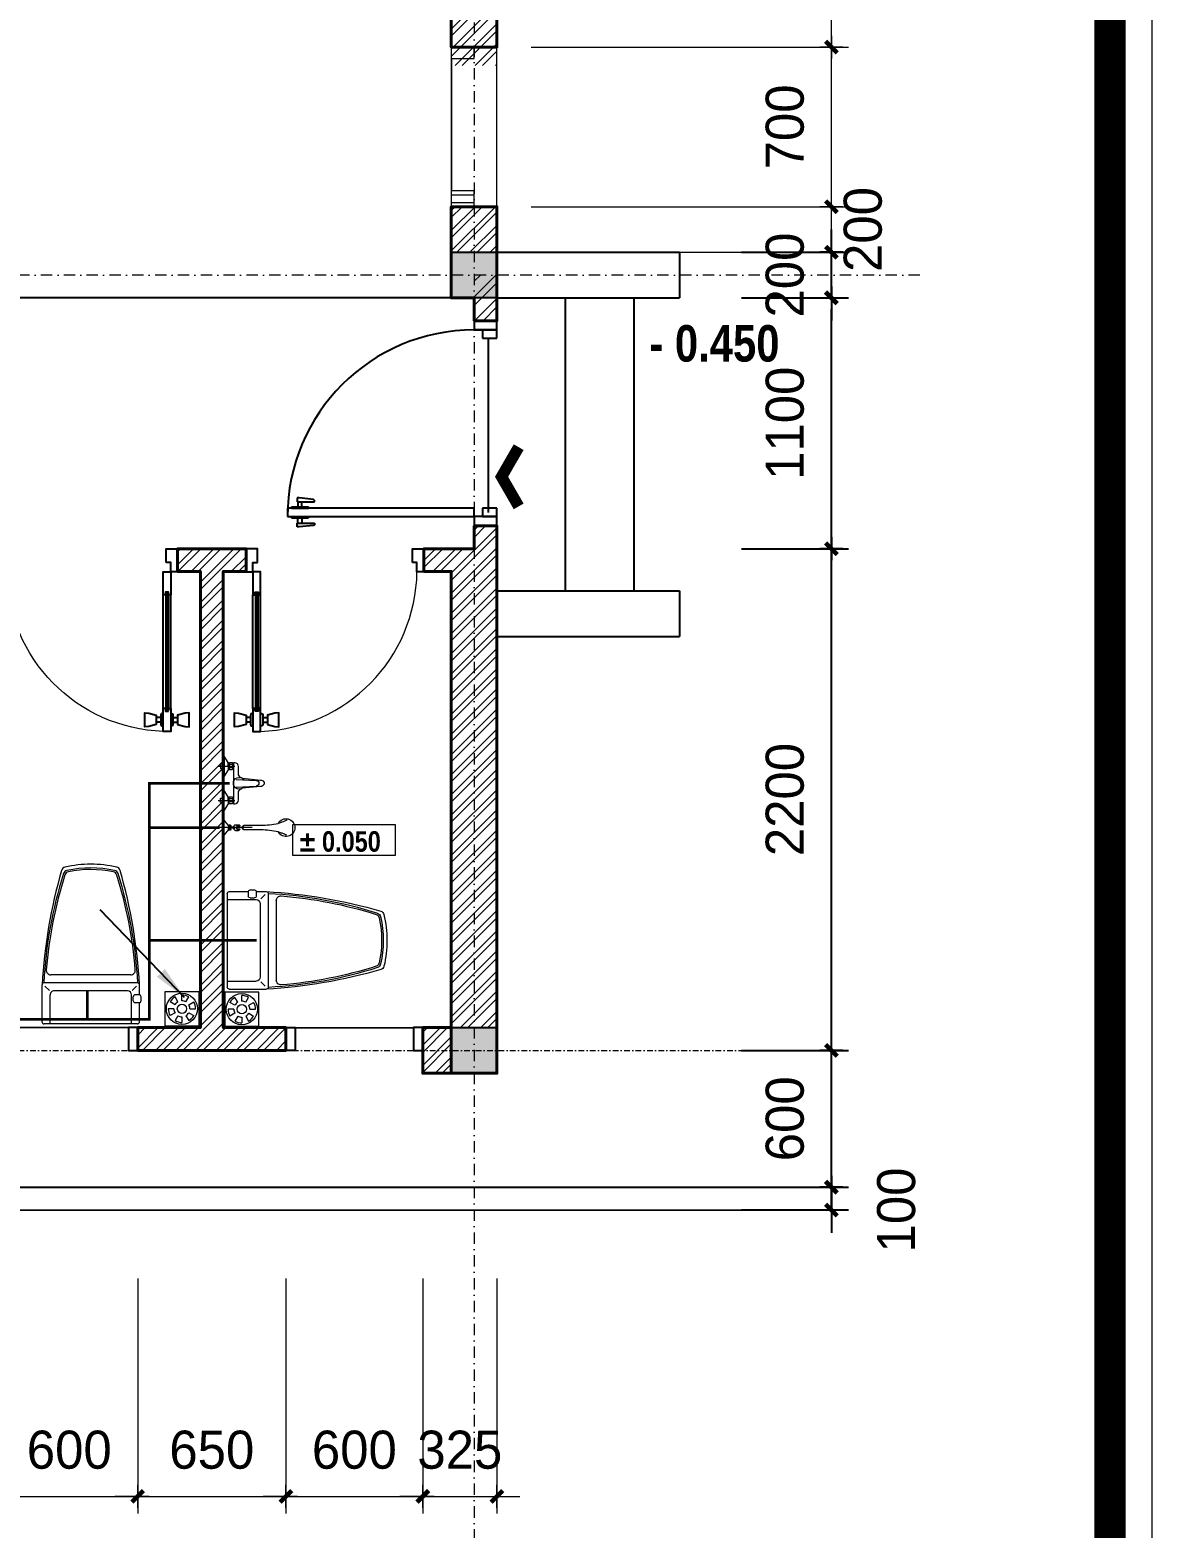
# Model space of a CAD drawing. Header units: millimetres. Extents: x 615730 to 2792744, y 139412 to 597571.
# Drawn here: x 1310766 to 1315686, y 259380 to 265949 of the extents above; entities that cross this region are included whole.
import ezdxf

# ---------------------------------------------------------------- set-up
doc = ezdxf.new("R2010")
doc.units = ezdxf.units.MM
doc.header["$MEASUREMENT"] = 0
doc.header["$PDMODE"] = 34
doc.linetypes.add('DASHDOT', pattern=[1, 0.5, -0.25, 0, -0.25])
doc.linetypes.add('HIDDEN2', pattern=[0.1875, 0.125, -0.0625])
doc.layers.get('0').update_dxf_attribs({"lineweight": 5})
for name, color, linetype, lineweight in [('1', 1, 'Continuous', 40), ('1L', 1, 'Continuous', 9), ('AN_0.20', 2, 'Continuous', 20), ('AN_CUA', 51, 'Continuous', 15), ('HATCH', 42, 'Continuous', 5), ('net dut', 6, 'DASHDOT', 40), ('NETNGOAITUONG', 1, 'Continuous', 40), ('NTHAY1', 61, 'Continuous', 25), ('thay', 7, 'Continuous', 15), ('TIM TRUC', 149, 'DASHDOT', 9), ('VATDUNG', 33, 'Continuous', 13), ('VLIEU', 250, 'Continuous', 9)]:
    doc.layers.add(name, color=color, linetype=linetype, lineweight=lineweight)
for name, color, linetype in [('AN_TEXT', 254, 'Continuous'), ('CUA', 132, 'Continuous'), ('DOORS', 1, 'Continuous'), ('H', 252, 'Continuous'), ('NET MANH', 252, 'Continuous'), ('NETCAT', 4, 'Continuous'), ('SWING', 7, 'Continuous'), ('THBI-VS', 1, 'Continuous'), ('VL', 155, 'Continuous')]:
    doc.layers.add(name, color=color, linetype=linetype)
doc.styles.add('H-B', font='')
doc.styles.get("Standard").update_dxf_attribs({"font": ''})
doc.styles.add('VN HELL-B', font='')
doc.styles.add('VNI-AVO', font='vni-roms.shx')
doc.styles.get('H-B').set_extended_font_data('VNI-Helve-Condense', bold=True)
doc.styles.get('Standard').set_extended_font_data('VNI-Avo')
doc.styles.get('VN HELL-B').set_extended_font_data('VNI-Helve-Condense', bold=True)
doc.dimstyles.new('1-50b', dxfattribs={"dimtxt": 167, "dimasz": 50, "dimexe": 75, "dimexo": 150, "dimgap": 120, "dimtad": 1, "dimdec": 0, "dimzin": 12, "dimtxsty": 'VNI-AVO', "dimblk": ']', "dimcen": 0, "dimdle": 50, "dimclrd": 252, "dimclre": 252, "dimclrt": 2, "dimadec": 0, "dimazin": 0, "dimtfac": 1, "dimtdec": 0, "dimtix": 1, "dimtmove": 2, "dimatfit": 0, "dimldrblk": 'OPEN90', "dimfxl": 1, "dimlwd": -1, "dimlwe": -1, "dimarcsym": 0})
doc.dimstyles.new('LU-LD50', dxfattribs={"dimscale": 50, "dimtxt": 2, "dimasz": 3, "dimexe": 1.5, "dimexo": 1.5, "dimgap": 1, "dimtad": 1, "dimdec": 0, "dimzin": 0, "dimdsep": 46, "dimtxsty": 'VN HELL-B', "dimcen": 1, "dimdle": 1, "dimclrd": 256, "dimclre": 256, "dimclrt": 40, "dimadec": 0, "dimazin": 0, "dimtfac": 1, "dimtdec": 0, "dimtix": 1, "dimtmove": 2, "dimatfit": 3, "dimfxl": 2, "dimtolj": 1, "dimtzin": 0, "dimarcsym": 0})
pattern_1 = [(45, (628138.94, -28937.12), (-44.194174, 44.194174), []), (45, (628138.94, -28905.87), (-44.194174, 44.194174), [])]

# ---------------------------------------------------------------- blocks, each defined once
blk = doc.blocks.new('08PDRR02')
at = {"color": 0, "linetype": 'ByBlock'}
for p, q in [((1, 0), (0, 0)), ((0, 0), (0, -1)), ((1, -1), (1, 0)), ((0, -1), (1, -1))]:
    blk.add_line(p, q, dxfattribs=at)
blk = doc.blocks.new('08PDNB02')
at = {"color": 0, "linetype": 'ByBlock'}
for p, q in [((0, -1.62), (0, 1.62)), ((0, 1.62), (0.25, 1.62)), ((0.25, -1.62), (0.25, 1.62)), ((0.25, 0.38), (1.25, 0.38)), ((1.25, -0.55), (1.25, 2.75)), ((1.25, 2.75), (1.54, 2.75)), ((1.54, 2.75), (1.69, 2.59)), ((1.69, 2.59), (1.95, -0.13)), ((0.25, -1.62), (0, -1.62)), ((1.25, -0.38), (0.25, -0.38)), ((1.95, -0.55), (1.25, -0.55)), ((1.95, -0.13), (1.95, -0.55))]:
    blk.add_line(p, q, dxfattribs=at)
blk = doc.blocks.new('*U45')
at = {"layer": 'DOORS', "color": 0, "linetype": 'Continuous', "ltscale": 200}
for p, q in [((0, 15), (0, 55)), ((900, 15), (900, 55)), ((0, -25), (0, -55)), ((900, -25), (900, -55))]:
    blk.add_line(p, q, dxfattribs=at)
at = {"layer": 'SWING', "color": 1, "linetype": 'Continuous', "ltscale": 200}
blk.add_arc((0, 55), 900, 0, 90, dxfattribs=at)
at = {"layer": 'DOORS', "color": 0, "linetype": 'Continuous', "ltscale": 200, "xscale": 900, "yscale": 39.99999999999999, "rotation": 90}
blk.add_blockref('08PDRR02', (0, 55), dxfattribs=at)
at = {"layer": 'DOORS', "color": 8, "linetype": 'Continuous', "ltscale": 200, "xscale": 25.4, "yscale": 25.4, "zscale": 25.4, "rotation": 180}
blk.add_blockref('08PDNB02', (0, 895), dxfattribs=at)
at = {"layer": 'DOORS', "color": 8, "linetype": 'Continuous', "ltscale": 200, "xscale": 25.4, "yscale": -25.4, "zscale": 25.4}
blk.add_blockref('08PDNB02', (40, 895), dxfattribs=at)
at = {"layer": 'DOORS', "color": 0, "linetype": 'Continuous', "ltscale": 200, "xscale": 45, "yscale": 110}
for p in [(-45, 55), (900, 55)]:
    blk.add_blockref('08PDRR02', p, dxfattribs=at)
at = {"layer": 'DOORS', "color": 1, "linetype": 'Continuous', "ltscale": 200, "xscale": 39.99999999999999, "yscale": 69.99999999999999}
for p in [(0, 15), (860, 15)]:
    blk.add_blockref('08PDRR02', p, dxfattribs=at)
blk = doc.blocks.new('A$C15981CF1')
at = {"color": 8, "linetype": 'Continuous'}
for p, q in [((81, 101.2), (81, 598.8)), ((97.5, 611.2), (97.5, 88.8)), ((114.1, 101.2), (114.1, 598.7)), ((70.9, 60.7), (50.6, 60.7)), ((70.9, 40.5), (50.6, 40.5)), ((124.2, 60.7), (144.5, 60.7)), ((124.2, 40.5), (144.5, 40.5))]:
    blk.add_line(p, q, dxfattribs=at)
for points in [[(101.2, 740.5), (101.2, 801.3), (50.6, 801.3), (50.6, 700), (81, 700), (81, 740.5)], [(780, 740.5), (780, 801.3), (830.6, 801.3), (830.6, 700), (800.3, 700), (800.3, 740.5)], [(81, 598.8), (90.9, 598.8), (90.9, 611.2), (104.2, 611.2), (104.2, 598.7), (114.1, 598.7), (114.1, 700), (81, 700)], [(50.6, 30.4), (17.6, 21.8), (0, 20.2), (0, 81), (17.6, 79.4), (50.6, 70.9)], [(90.9, 88.8), (90.9, 101.2), (81, 101.2), (81, 0), (114.1, 0), (114.1, 101.3), (104.2, 101.3), (104.2, 88.8)], [(144.5, 30.4), (177.5, 21.8), (195.1, 20.2), (195.1, 81), (177.5, 79.4), (144.5, 70.9)]]:
    blk.add_lwpolyline(points, close=True, dxfattribs=at)
for points in [[(81, 78), (75.9, 78, 0.414214), (70.9, 72.9), (70.9, 29.7, 0.414214), (75.9, 24.6), (81, 24.6)], [(114.1, 78), (119.2, 78, -0.414214), (124.2, 72.9), (124.2, 29.7, -0.414214), (119.2, 24.6), (114.1, 24.6)]]:
    blk.add_lwpolyline(points, format="xyb", dxfattribs=at)
at = {"layer": '1L', "color": 8, "linetype": 'Continuous'}
for p, q in [((90.9, 611.2), (90.9, 88.8)), ((104.2, 611.2), (104.2, 88.8))]:
    blk.add_line(p, q, dxfattribs=at)
at = {"layer": '1L', "color": 8}
blk.add_arc((89.9, 710.1), 710.4, 271.94858, 359.18936, dxfattribs=at)
blk = doc.blocks.new('A$C1697067F')
at = {"layer": 'NETCAT', "color": 8, "linetype": 'Continuous'}
blk.add_blockref('A$C15981CF1', (0, 0), dxfattribs=at)
blk = doc.blocks.new(']')
for p, q in [((1, 0), (-1, 0)), ((0, 1), (0, -1))]:
    blk.add_line(p, q)
at = {"color": 9, "const_width": 0.4}
blk.add_lwpolyline([(-0.51, -0.51), (0.51, 0.51)], dxfattribs=at)
blk = doc.blocks.new('*D2605')
at = {"layer": 'DEFPOINTS', "color": 0, "ltscale": 10, "transparency": 16777216}
for p in [(1313737.1, 260874.5), (1314280.5, 260874.5), (1313737.1, 260774.5)]:
    blk.add_point(p, dxfattribs=at)
at = {"layer": 'VL', "color": 252, "ltscale": 10, "transparency": 16777216}
for p, q in [((1314280.5, 260924.5), (1314280.5, 260974.5)), ((1313887.1, 260874.5), (1314355.5, 260874.5)), ((1314280.5, 260774.5), (1314280.5, 260874.5)), ((1313887.1, 260774.5), (1314355.5, 260774.5)), ((1314280.5, 260724.5), (1314280.5, 260674.5))]:
    blk.add_line(p, q, dxfattribs=at)
at = {"layer": 'VL', "color": 252, "ltscale": 10, "transparency": 16777216, "xscale": 50, "yscale": 50, "zscale": 50}
for p, rotation in [((1314280.5, 260874.5), 270), ((1314280.5, 260774.5), 90)]:
    blk.add_blockref(']', p, dxfattribs=dict(at, rotation=rotation))
at = {"layer": 'VL', "color": 2, "ltscale": 10, "transparency": 16777216, "insert": (1314565.5, 260774.5), "char_height": 167, "attachment_point": 5, "rotation": 90, "style": 'VNI-AVO'}
blk.add_mtext('100', dxfattribs=at)
blk = doc.blocks.new('_Open90')
at = {"color": 0, "linetype": 'ByBlock', "lineweight": -2}
for p, q in [((0, 0), (-1, 0)), ((-0.5, 0.5), (0, 0)), ((0, 0), (-0.5, -0.5))]:
    blk.add_line(p, q, dxfattribs=at)
blk = doc.blocks.new('*D2606')
at = {"layer": 'DEFPOINTS', "color": 0, "ltscale": 10, "transparency": 16777216}
for p in [(1313737.1, 261474.5), (1314280.5, 261474.5), (1313737.1, 260874.5)]:
    blk.add_point(p, dxfattribs=at)
at = {"layer": 'VL', "color": 252, "ltscale": 10, "transparency": 16777216}
for p, q in [((1314280.5, 261524.5), (1314280.5, 261574.5)), ((1313887.1, 261474.5), (1314355.5, 261474.5)), ((1314280.5, 260874.5), (1314280.5, 261474.5)), ((1313887.1, 260874.5), (1314355.5, 260874.5)), ((1314280.5, 260824.5), (1314280.5, 260774.5))]:
    blk.add_line(p, q, dxfattribs=at)
at = {"layer": 'VL', "color": 252, "ltscale": 10, "transparency": 16777216, "xscale": 50, "yscale": 50, "zscale": 50}
for p, rotation in [((1314280.5, 261474.5), 270), ((1314280.5, 260874.5), 90)]:
    blk.add_blockref(']', p, dxfattribs=dict(at, rotation=rotation))
at = {"layer": 'VL', "color": 2, "ltscale": 10, "transparency": 16777216, "insert": (1314077, 261174.5), "char_height": 167, "attachment_point": 5, "rotation": 90, "style": 'VNI-AVO'}
blk.add_mtext('600', dxfattribs=at)
blk = doc.blocks.new('*D2607')
at = {"layer": 'DEFPOINTS', "color": 0, "ltscale": 10, "transparency": 16777216}
for p in [(1313737.1, 263674.5), (1314280.5, 263674.5), (1313737.1, 261474.5)]:
    blk.add_point(p, dxfattribs=at)
at = {"layer": 'VL', "color": 252, "ltscale": 10, "transparency": 16777216}
for p, q in [((1313887.1, 263674.5), (1314355.5, 263674.5)), ((1314280.5, 261524.5), (1314280.5, 263624.5)), ((1313887.1, 261474.5), (1314355.5, 261474.5))]:
    blk.add_line(p, q, dxfattribs=at)
at = {"layer": 'VL', "color": 252, "ltscale": 10, "transparency": 16777216, "xscale": 50, "yscale": 50, "zscale": 50}
for p, rotation in [((1314280.5, 263674.5), 90), ((1314280.5, 261474.5), 270)]:
    blk.add_blockref(']', p, dxfattribs=dict(at, rotation=rotation))
at = {"layer": 'VL', "color": 2, "ltscale": 10, "transparency": 16777216, "insert": (1314077, 262574.5), "char_height": 167, "attachment_point": 5, "rotation": 90, "style": 'VNI-AVO'}
blk.add_mtext('2200', dxfattribs=at)
blk = doc.blocks.new('*D2608')
at = {"layer": 'DEFPOINTS', "color": 0, "ltscale": 10, "transparency": 16777216}
for p in [(1313737.1, 264774.5), (1314280.5, 264774.5), (1313737.1, 263674.5)]:
    blk.add_point(p, dxfattribs=at)
at = {"layer": 'VL', "color": 252, "ltscale": 10, "transparency": 16777216}
for p, q in [((1313887.1, 264774.5), (1314355.5, 264774.5)), ((1314280.5, 263724.5), (1314280.5, 264724.5)), ((1313887.1, 263674.5), (1314355.5, 263674.5))]:
    blk.add_line(p, q, dxfattribs=at)
at = {"layer": 'VL', "color": 252, "ltscale": 10, "transparency": 16777216, "xscale": 50, "yscale": 50, "zscale": 50}
for p, rotation in [((1314280.5, 264774.5), 90), ((1314280.5, 263674.5), 270)]:
    blk.add_blockref(']', p, dxfattribs=dict(at, rotation=rotation))
at = {"layer": 'VL', "color": 2, "ltscale": 10, "transparency": 16777216, "insert": (1314077, 264224.5), "char_height": 167, "attachment_point": 5, "rotation": 90, "style": 'VNI-AVO'}
blk.add_mtext('1100', dxfattribs=at)
blk = doc.blocks.new('*D2609')
at = {"layer": 'DEFPOINTS', "color": 0, "ltscale": 10, "transparency": 16777216}
for p in [(1313737.1, 264974.5), (1314280.5, 264974.5), (1313737.1, 264774.5)]:
    blk.add_point(p, dxfattribs=at)
at = {"layer": 'VL', "color": 252, "ltscale": 10, "transparency": 16777216}
for p, q in [((1314280.5, 265024.5), (1314280.5, 265074.5)), ((1313887.1, 264974.5), (1314355.5, 264974.5)), ((1314280.5, 264774.5), (1314280.5, 264974.5)), ((1313887.1, 264774.5), (1314355.5, 264774.5)), ((1314280.5, 264724.5), (1314280.5, 264674.5))]:
    blk.add_line(p, q, dxfattribs=at)
at = {"layer": 'VL', "color": 252, "ltscale": 10, "transparency": 16777216, "xscale": 50, "yscale": 50, "zscale": 50}
for p, rotation in [((1314280.5, 264974.5), 270), ((1314280.5, 264774.5), 90)]:
    blk.add_blockref(']', p, dxfattribs=dict(at, rotation=rotation))
at = {"layer": 'VL', "color": 2, "ltscale": 10, "transparency": 16777216, "insert": (1314077, 264874.5), "char_height": 167, "attachment_point": 5, "rotation": 90, "style": 'VNI-AVO'}
blk.add_mtext('200', dxfattribs=at)
blk = doc.blocks.new('GA')
at = {"layer": 'VATDUNG', "ltscale": 3}
for p, q in [((-35.1, 0), (-60, 0)), ((-30.4, 17.5), (-52, 30)), ((-17.5, 30.4), (-30, 52)), ((0, 35.1), (0, 60)), ((17.5, 30.4), (30, 52)), ((30.4, 17.5), (52, 30)), ((-30.4, -17.5), (-52, -30)), ((-17.5, -30.4), (-30, -52)), ((0, -35.1), (0, -60)), ((17.5, -30.4), (30, -52)), ((30.4, -17.5), (52, -30)), ((35.1, 0), (60, 0))]:
    blk.add_line(p, q, dxfattribs=at)
blk.add_lwpolyline([(-75, -75), (75, -75), (75, 75), (-75, 75)], close=True, dxfattribs=at)
for radius in [68.4, 20.2]:
    blk.add_circle((0, 0), radius, dxfattribs=at)
for radius, start, end in [(60, 180, 210), (60, 120, 150), (35.1, 180, 210), (35.1, 120, 150), (60, 60, 90), (35.1, 60, 90), (35.1, 0, 30), (60, 0, 30), (60, 240, 270), (35.1, 240, 270), (35.1, 300, 330), (60, 300, 330)]:
    blk.add_arc((0, 0), radius, start, end, dxfattribs=at)
blk = doc.blocks.new('WC-P05')
at = {"layer": 'VATDUNG'}
for p, q in [((-202.4, 531.6), (-202.4, 439.1)), ((-192.4, 541.6), (262.6, 541.6)), ((-163.4, 541.6), (-163.4, 400.6)), ((233.6, 541.6), (233.6, 400.6)), ((272.6, 531.6), (272.6, 351.6)), ((-201.4, 439.1), (-180.4, 439.1)), ((-210.4, 430.1), (-210.4, 409.1)), ((-202.4, 400.1), (-202.4, 351.6)), ((-201.4, 400.1), (-180.4, 400.1)), ((-166.9, 378.6), (-188.2, 357.3)), ((-171.4, 430.1), (-171.4, 409.1)), ((-143.4, 380.6), (213.6, 380.6)), ((237.1, 378.6), (258.4, 357.3)), ((-192.4, 341.6), (262.6, 341.6)), ((-159.3, 302.6), (229.5, 302.6))]:
    blk.add_line(p, q, dxfattribs=at)
blk.add_lwpolyline([(-90.9, -221.9, 0.114547), (161, -222, 0.114547)], format="xyb", dxfattribs=at)
for centre, radius, start, end in [((-192.4, 531.6), 10, 90, 180), ((262.6, 531.6), 10, 0, 90), ((-201.4, 430.1), 9, 90, 180), ((-180.4, 430.1), 9, 0, 90), ((-201.4, 409.1), 9, 180, 270), ((-180.4, 409.1), 9, 270, 0), ((-143.4, 400.6), 20, 180, 270), ((213.6, 400.6), 20, 270, 0), ((2308.9, 492.3), 2515.2, 183.20675, 196.12415), ((-192.4, 351.6), 10, 180, 270), ((1906, 447.2), 2102.6, 182.87428, 197.65536), ((-159.3, 280.1), 22.5, 90, 184.62462), ((-1835.8, 447.2), 2102.6, 342.34464, 357.12572), ((-2238.7, 492.3), 2515.2, 343.87268, 356.79325), ((229.5, 280.1), 22.5, 355.37538, 90), ((262.6, 351.6), 10, 270, 0), ((1905.9, 447.2), 2094.5, 184.62454, 197.52765), ((-1835.8, 447.2), 2094.6, 342.46396, 355.37538), ((-85.8, -199.9), 22.5, 196.12415, 256.89941), ((-76.1, -183.7), 22.5, 197.65536, 257.50587), ((-69.9, -176.8), 22.5, 197.52765, 258.10049), ((35.1, 318), 536.4, 257.50587, 282.49413), ((35.7, 324.3), 534.7, 258.10049, 281.73735), ((139.9, -177.1), 22.5, 281.73735, 342.46396), ((146.2, -183.7), 22.5, 282.49413, 342.34464), ((155.9, -200.1), 22.5, 283.03778, 343.87268)]:
    blk.add_arc(centre, radius, start, end, dxfattribs=at)
blk = doc.blocks.new('vtt2')
at = {"layer": 'VATDUNG'}
for p, q in [((-10.1, 0), (10.1, 0)), ((10.1, 0), (10.1, -10.1)), ((139.9, 0), (139.9, -10.1)), ((160.1, 0), (139.9, 0)), ((-43.6, -15.6), (-43.6, -11)), ((-43.6, -11), (43.6, -11)), ((-15.7, -33.5), (-43.6, -15.6)), ((-43.6, -15.6), (43.6, -15.6)), ((0, -33.5), (-15.7, -33.5)), ((-14.8, -50.8), (-14.8, -38.7)), ((-13, -36.7), (-13.6, -33.5)), ((-12.8, -36.7), (-9.6, -36.7)), ((10.1, -10.1), (-10.1, -10.1)), ((-9.1, -55.9), (-9.1, -52.7)), ((-6.9, -52.1), (-6.9, -37.3)), ((-4.3, -36.7), (4.3, -36.7)), ((4.3, -52.8), (-4.3, -52.8)), ((0, -33.5), (15.7, -33.5)), ((6.9, -52.1), (6.9, -37.3)), ((9.1, -55.9), (9.1, -52.7)), ((9.6, -36.7), (12.8, -36.7)), ((12.8, -52.8), (9.6, -52.8)), ((13, -36.7), (13.6, -33.5)), ((14.8, -38.7), (14.8, -50.8)), ((15.7, -33.5), (43.6, -15.6)), ((43.6, -15.6), (43.6, -11)), ((106.4, -15.6), (106.4, -11)), ((193.6, -11), (106.4, -11)), ((134.3, -33.5), (106.4, -15.6)), ((193.6, -15.6), (106.4, -15.6)), ((150, -33.5), (134.3, -33.5)), ((135.2, -38.7), (135.2, -50.8)), ((137, -36.7), (136.4, -33.5)), ((140.4, -36.7), (137.2, -36.7)), ((137.2, -52.8), (140.4, -52.8)), ((139.9, -10.1), (160.1, -10.1)), ((140.9, -55.9), (140.9, -52.7)), ((143.1, -52.1), (143.1, -37.3)), ((154.3, -36.7), (145.7, -36.7)), ((145.7, -52.8), (154.3, -52.8)), ((150, -33.5), (165.7, -33.5)), ((156.9, -52.1), (156.9, -37.3)), ((159.1, -55.9), (159.1, -52.7)), ((162.8, -36.7), (159.6, -36.7)), ((163, -36.7), (163.6, -33.5)), ((164.8, -50.8), (164.8, -38.7)), ((165.7, -33.5), (193.6, -15.6)), ((193.6, -15.6), (193.6, -11)), ((237.1, -15.3), (237.1, -11)), ((301.9, -11), (237.1, -11)), ((260.9, -34.8), (237.1, -15.3)), ((301.9, -15.3), (237.1, -15.3)), ((257, -65), (257, -78.4)), ((280.5, -36.6), (258.5, -36.6)), ((258.5, -43.3), (258.5, -36.6)), ((258.5, -43.3), (280.5, -43.3)), ((260.9, -34.8), (269.5, -34.8)), ((260.9, -45.1), (269.5, -45.1)), ((265.7, -59.9), (267.2, -47.3)), ((278.1, -34.8), (269.5, -34.8)), ((278.1, -45.1), (269.5, -45.1)), ((273.3, -59.9), (271.8, -47.3)), ((278.1, -34.8), (301.9, -15.3)), ((280.5, -43.3), (280.5, -36.6)), ((282, -65), (282, -78.4)), ((301.9, -15.3), (301.9, -11)), ((57.9, -68.1), (62.6, -155.9)), ((92.1, -68.1), (87.4, -155.9))]:
    blk.add_line(p, q, dxfattribs=at)
at = {"layer": 'VATDUNG', "linetype": 'Continuous'}
for p, q in [((0, 10.9), (0, -62.4)), ((150, 10.9), (150, -62.4)), ((269.5, -138.3), (269.5, 24)), ((259.5, -43.3), (259.5, -36.6)), ((260.5, -43.3), (260.5, -36.6)), ((261.5, -43.3), (261.5, -36.6)), ((262.5, -43.3), (262.5, -36.6)), ((263.5, -43.3), (263.5, -36.6)), ((264.5, -43.3), (264.5, -36.6)), ((265.5, -43.3), (265.5, -36.6)), ((266.5, -43.3), (266.5, -36.6)), ((267.5, -43.3), (267.5, -36.6)), ((268.5, -43.3), (268.5, -36.6)), ((269.5, -43.3), (269.5, -36.6)), ((270.5, -43.3), (270.5, -36.6)), ((271.5, -43.3), (271.5, -36.6)), ((272.5, -43.3), (272.5, -36.6)), ((273.5, -43.3), (273.5, -36.6)), ((274.5, -43.3), (274.5, -36.6)), ((275.5, -43.3), (275.5, -36.6)), ((276.5, -43.3), (276.5, -36.6)), ((277.5, -43.3), (277.5, -36.6)), ((278.5, -43.3), (278.5, -36.6)), ((279.5, -43.3), (279.5, -36.6)), ((262.9, -85.1), (262.9, -73.3)), ((276.1, -85.1), (276.1, -73.3))]:
    blk.add_line(p, q, dxfattribs=at)
at = {"layer": 'VATDUNG'}
for points in [[(-10.1, -10.1), (-10.1, 0)], [(160.1, -10.1), (160.1, 0)]]:
    blk.add_lwpolyline(points, dxfattribs=at)
for points in [[(-9.6, -52.8), (-12.8, -52.8, -0.414214), (-14.8, -50.8)], [(52.9, -94.7, -0.076151), (50, -87.5, 0.253452), (33.2, -78.4), (1.3, -78.4, -0.414214), (-14.7, -62.4), (-14.7, -55.9), (164.7, -55.9), (164.7, -62.4, -0.414214), (148.7, -78.4), (116.8, -78.4, 0.253452), (100, -87.5, -0.076151), (97.1, -94.7)], [(159.6, -52.8), (162.8, -52.8, 0.414214), (164.8, -50.8)], [(266, -57.5, 0.018576), (264.5, -57.8, 0.076901), (260.7, -59.4, 0.107156), (257.9, -62.2, 0.146395), (257, -65, 0.146395)], [(282, -65, 0.146395), (281.1, -62.2, 0.107156), (278.3, -59.4, 0.076901), (274.5, -57.8, 0.018576), (273, -57.5, 0.063925)], [(53.1, -96.3), (61.4, -174.7, 1.184895), (88.6, -174.7), (97, -94.9)], [(261.6, -99.8, 0.24616), (259.5, -102.6), (259.5, -176.9, -0.04738), (251, -252.2, 3.957386), (288, -252.2, -0.04738), (279.5, -176.9), (279.5, -102.6, 0.182299), (278.2, -100.3, 0.036518), (277.4, -96.9, 0.144549), (261.6, -96.9, 0.036518), (260.8, -100.3)], [(269.5, -70.5, 0.063925), (264.5, -71.2, 0.076901), (260.7, -72.8, 0.107156), (257.9, -75.6, 0.146395), (257, -78.4, 0.146395), (257.9, -81.2, 0.107156), (260.7, -83.9, 0.045668), (262.9, -85.1, 0.063925)], [(276.1, -85.1, 0.045668), (278.3, -83.9, 0.107156), (281.1, -81.2, 0.146395), (282, -78.4, 0.146395), (281.1, -75.6, 0.107156), (278.3, -72.8, 0.076901), (274.5, -71.2, 0.063925), (269.5, -70.5, 0.063925)]]:
    blk.add_lwpolyline(points, format="xyb", dxfattribs=at)
at = {"layer": 'VATDUNG', "linetype": 'Continuous'}
for points in [[(269.5, -72, 0.063925), (264.9, -72.6, 0.076901), (261.5, -74.1, 0.107156), (259.1, -76.4, 0.146395), (258.5, -78.4, 0.146395), (259.1, -80.3, 0.107156), (261.5, -82.7, 0.033209), (262.9, -83.4, 0.063925)], [(276.1, -83.4, 0.033209), (277.5, -82.7, 0.107156), (279.9, -80.3, 0.146395), (280.5, -78.4, 0.146395), (279.9, -76.4, 0.107156), (277.5, -74.1, 0.076901), (274.1, -72.6, 0.063925), (269.5, -72, 0.063925)]]:
    blk.add_lwpolyline(points, format="xyb", dxfattribs=at)
at = {"layer": 'VATDUNG'}
for centre, radius, start, end in [((-12.8, -38.7), 2, 90, 180), ((-22.8, -97.2), 61.9, 75.17338, 77.7048), ((-22.8, 7.7), 61.9, 282.2952, 284.82662), ((8.9, -97.2), 61.9, 102.2952, 104.82662), ((8.9, 7.7), 61.9, 255.17338, 257.7048), ((-8.9, -97.2), 61.9, 75.17338, 77.7048), ((-8.9, 7.7), 61.9, 282.2952, 284.82662), ((22.8, -97.2), 61.9, 102.2952, 104.82662), ((22.8, 7.7), 61.9, 255.17338, 257.7048), ((12.8, -38.7), 2, 0, 90), ((12.8, -50.8), 2, 270, 0), ((75, -81.6), 25.7, 346.81476, 193.18524), ((137.2, -38.7), 2, 90, 180), ((137.2, -50.8), 2, 180, 270), ((127.2, -97.2), 61.9, 75.17338, 77.7048), ((127.2, 7.7), 61.9, 282.2952, 284.82662), ((158.9, -97.2), 61.9, 102.2952, 104.82662), ((158.9, 7.7), 61.9, 255.17338, 257.7048), ((141.1, -97.2), 61.9, 75.17338, 77.7048), ((141.1, 7.7), 61.9, 282.2952, 284.82662), ((172.8, -97.2), 61.9, 102.2952, 104.82662), ((172.8, 7.7), 61.9, 255.17338, 257.7048), ((162.8, -38.7), 2, 0, 90), ((261.3, -36.3), 1.64, 104.04866, 187.50649), ((261.3, -43.6), 1.64, 172.49351, 255.95134), ((269.1, -43.3), 4.42, 204.18155, 274.5789), ((268, -60.2), 2.4, 173.05359, 247.30921), ((269.5, -56.7), 6.2, 247.30921, 292.69079), ((269.9, -43.3), 4.42, 265.4211, 335.81845), ((271, -60.2), 2.4, 292.69079, 6.94641), ((277.7, -36.3), 1.64, 352.49351, 75.95134), ((277.7, -43.6), 1.64, 284.04866, 7.50649), ((75, -81.6), 25.7, 210.60404, 233.59857), ((33.2, -98.4), 20, 6.01469, 10.67815), ((75, -81.6), 25.7, 306.40143, 329.39596), ((116.8, -98.4), 20, 169.32185, 173.98531), ((269.5, -126.6), 28, 73.54982, 106.45018), ((275.8, -103.2), 3.78, 49.83614, 63.82585), ((75, -155.3), 12.4, 183.07101, 356.92899), ((31.2, -193.6), 227.5, 340.69292, 344.59806), ((-141.1, -169.6), 400.7, 347.84108, 348.1128), ((680.1, -169.6), 400.7, 191.8872, 192.15892), ((507.8, -193.6), 227.5, 195.40194, 199.30708), ((-23251, 9104.2), 25297.4, 338.19981, 338.25273), ((23790, 9104.2), 25297.4, 201.74727, 201.80019)]:
    blk.add_arc(centre, radius, start, end, dxfattribs=at)
blk = doc.blocks.new('*D2624')
at = {"layer": 'DEFPOINTS', "color": 0, "ltscale": 10, "transparency": 16777216}
for p in [(1310638.8, 260624.4), (1311238.8, 260624.4), (1311238.8, 259518.7)]:
    blk.add_point(p, dxfattribs=at)
at = {"layer": 'VLIEU', "color": 252, "ltscale": 10, "transparency": 16777216}
for p, q in [((1310638.8, 260474.4), (1310638.8, 259443.7)), ((1311238.8, 260474.4), (1311238.8, 259443.7)), ((1310588.8, 259518.7), (1310538.8, 259518.7)), ((1310638.8, 259518.7), (1311238.8, 259518.7)), ((1311288.8, 259518.7), (1311338.8, 259518.7))]:
    blk.add_line(p, q, dxfattribs=at)
at = {"layer": 'VLIEU', "color": 252, "ltscale": 10, "transparency": 16777216, "xscale": 50, "yscale": 50, "zscale": 50}
blk.add_blockref(']', (1310638.8, 259518.7), dxfattribs=at)
at = {"layer": 'VLIEU', "color": 252, "ltscale": 10, "transparency": 16777216, "xscale": 50, "yscale": 50, "zscale": 50, "rotation": 180}
blk.add_blockref(']', (1311238.8, 259518.7), dxfattribs=at)
at = {"layer": 'VLIEU', "color": 2, "ltscale": 10, "transparency": 16777216, "insert": (1310938.8, 259722.2), "char_height": 167, "attachment_point": 5, "style": 'VNI-AVO'}
blk.add_mtext('600', dxfattribs=at)
blk = doc.blocks.new('*D2625')
at = {"layer": 'DEFPOINTS', "color": 0, "ltscale": 10, "transparency": 16777216}
for p in [(1311238.8, 260624.4), (1311888.8, 260624.4), (1311888.8, 259518.7)]:
    blk.add_point(p, dxfattribs=at)
at = {"layer": 'VLIEU', "color": 252, "ltscale": 10, "transparency": 16777216}
for p, q in [((1311238.8, 260474.4), (1311238.8, 259443.7)), ((1311888.8, 260474.4), (1311888.8, 259443.7)), ((1311188.8, 259518.7), (1311138.8, 259518.7)), ((1311238.8, 259518.7), (1311888.8, 259518.7)), ((1311938.8, 259518.7), (1311988.8, 259518.7))]:
    blk.add_line(p, q, dxfattribs=at)
at = {"layer": 'VLIEU', "color": 252, "ltscale": 10, "transparency": 16777216, "xscale": 50, "yscale": 50, "zscale": 50}
blk.add_blockref(']', (1311238.8, 259518.7), dxfattribs=at)
at = {"layer": 'VLIEU', "color": 252, "ltscale": 10, "transparency": 16777216, "xscale": 50, "yscale": 50, "zscale": 50, "rotation": 180}
blk.add_blockref(']', (1311888.8, 259518.7), dxfattribs=at)
at = {"layer": 'VLIEU', "color": 2, "ltscale": 10, "transparency": 16777216, "insert": (1311563.8, 259722.2), "char_height": 167, "attachment_point": 5, "style": 'VNI-AVO'}
blk.add_mtext('650', dxfattribs=at)
blk = doc.blocks.new('*D2626')
at = {"layer": 'DEFPOINTS', "color": 0, "ltscale": 10, "transparency": 16777216}
for p in [(1311888.8, 260624.4), (1312488.8, 260624.4), (1312488.8, 259518.7)]:
    blk.add_point(p, dxfattribs=at)
at = {"layer": 'VLIEU', "color": 252, "ltscale": 10, "transparency": 16777216}
for p, q in [((1311888.8, 260474.4), (1311888.8, 259443.7)), ((1312488.8, 260474.4), (1312488.8, 259443.7)), ((1311838.8, 259518.7), (1311788.8, 259518.7)), ((1311888.8, 259518.7), (1312488.8, 259518.7)), ((1312538.8, 259518.7), (1312588.8, 259518.7))]:
    blk.add_line(p, q, dxfattribs=at)
at = {"layer": 'VLIEU', "color": 252, "ltscale": 10, "transparency": 16777216, "xscale": 50, "yscale": 50, "zscale": 50}
blk.add_blockref(']', (1311888.8, 259518.7), dxfattribs=at)
at = {"layer": 'VLIEU', "color": 252, "ltscale": 10, "transparency": 16777216, "xscale": 50, "yscale": 50, "zscale": 50, "rotation": 180}
blk.add_blockref(']', (1312488.8, 259518.7), dxfattribs=at)
at = {"layer": 'VLIEU', "color": 2, "ltscale": 10, "transparency": 16777216, "insert": (1312188.8, 259722.2), "char_height": 167, "attachment_point": 5, "style": 'VNI-AVO'}
blk.add_mtext('600', dxfattribs=at)
blk = doc.blocks.new('*D2627')
at = {"layer": 'DEFPOINTS', "color": 0, "ltscale": 10, "transparency": 16777216}
for p in [(1312488.8, 260624.4), (1312813.8, 260624.4), (1312813.8, 259518.7)]:
    blk.add_point(p, dxfattribs=at)
at = {"layer": 'VLIEU', "color": 252, "ltscale": 10, "transparency": 16777216}
for p, q in [((1312488.8, 260474.4), (1312488.8, 259443.7)), ((1312813.8, 260474.4), (1312813.8, 259443.7)), ((1312438.8, 259518.7), (1312388.8, 259518.7)), ((1312488.8, 259518.7), (1312813.8, 259518.7)), ((1312863.8, 259518.7), (1312913.8, 259518.7))]:
    blk.add_line(p, q, dxfattribs=at)
at = {"layer": 'VLIEU', "color": 252, "ltscale": 10, "transparency": 16777216, "xscale": 50, "yscale": 50, "zscale": 50}
blk.add_blockref(']', (1312488.8, 259518.7), dxfattribs=at)
at = {"layer": 'VLIEU', "color": 252, "ltscale": 10, "transparency": 16777216, "xscale": 50, "yscale": 50, "zscale": 50, "rotation": 180}
blk.add_blockref(']', (1312813.8, 259518.7), dxfattribs=at)
at = {"layer": 'VLIEU', "color": 2, "ltscale": 10, "transparency": 16777216, "insert": (1312651.3, 259722.2), "char_height": 167, "attachment_point": 5, "style": 'VNI-AVO'}
blk.add_mtext('325', dxfattribs=at)
blk = doc.blocks.new('*D2628')
at = {"layer": 'DEFPOINTS', "color": 0, "ltscale": 10, "transparency": 16777216}
for p in [(1312813.8, 265174.1), (1314280.5, 265174.1), (1312813.8, 264974.5)]:
    blk.add_point(p, dxfattribs=at)
at = {"layer": 'VLIEU', "color": 252, "ltscale": 10, "transparency": 16777216}
for p, q in [((1314280.5, 265224.1), (1314280.5, 265274.1)), ((1312963.8, 265174.1), (1314355.5, 265174.1)), ((1314280.5, 264974.5), (1314280.5, 265174.1)), ((1312963.8, 264974.5), (1314355.5, 264974.5)), ((1314280.5, 264924.5), (1314280.5, 264874.5))]:
    blk.add_line(p, q, dxfattribs=at)
at = {"layer": 'VLIEU', "color": 252, "ltscale": 10, "transparency": 16777216, "xscale": 50, "yscale": 50, "zscale": 50}
for p, rotation in [((1314280.5, 265174.1), 270), ((1314280.5, 264974.5), 90)]:
    blk.add_blockref(']', p, dxfattribs=dict(at, rotation=rotation))
at = {"layer": 'VLIEU', "color": 2, "ltscale": 10, "transparency": 16777216, "insert": (1314419, 265074.3), "char_height": 167, "attachment_point": 5, "rotation": 90, "style": 'VNI-AVO'}
blk.add_mtext('200', dxfattribs=at)
blk = doc.blocks.new('*D2629')
at = {"layer": 'DEFPOINTS', "color": 0, "ltscale": 10, "transparency": 16777216}
for p in [(1312813.8, 265874.1), (1314280.5, 265874.1), (1312813.8, 265174.1)]:
    blk.add_point(p, dxfattribs=at)
at = {"layer": 'VLIEU', "color": 252, "ltscale": 10, "transparency": 16777216}
for p, q in [((1312963.8, 265874.1), (1314355.5, 265874.1)), ((1314280.5, 265224.1), (1314280.5, 265824.1)), ((1312963.8, 265174.1), (1314355.5, 265174.1))]:
    blk.add_line(p, q, dxfattribs=at)
at = {"layer": 'VLIEU', "color": 252, "ltscale": 10, "transparency": 16777216, "xscale": 50, "yscale": 50, "zscale": 50}
for p, rotation in [((1314280.5, 265874.1), 90), ((1314280.5, 265174.1), 270)]:
    blk.add_blockref(']', p, dxfattribs=dict(at, rotation=rotation))
at = {"layer": 'VLIEU', "color": 2, "ltscale": 10, "transparency": 16777216, "insert": (1314077, 265524.1), "char_height": 167, "attachment_point": 5, "rotation": 90, "style": 'VNI-AVO'}
blk.add_mtext('700', dxfattribs=at)
blk = doc.blocks.new('*D2630')
at = {"layer": 'DEFPOINTS', "color": 0, "ltscale": 10, "transparency": 16777216}
for p in [(1312813.8, 266674.5), (1314280.5, 266674.5), (1312813.8, 265874.1)]:
    blk.add_point(p, dxfattribs=at)
at = {"layer": 'VLIEU', "color": 252, "ltscale": 10, "transparency": 16777216}
for p, q in [((1312963.8, 266674.5), (1314355.5, 266674.5)), ((1314280.5, 265924.1), (1314280.5, 266624.5)), ((1312963.8, 265874.1), (1314355.5, 265874.1))]:
    blk.add_line(p, q, dxfattribs=at)
at = {"layer": 'VLIEU', "color": 252, "ltscale": 10, "transparency": 16777216, "xscale": 50, "yscale": 50, "zscale": 50}
for p, rotation in [((1314280.5, 266674.5), 90), ((1314280.5, 265874.1), 270)]:
    blk.add_blockref(']', p, dxfattribs=dict(at, rotation=rotation))
at = {"layer": 'VLIEU', "color": 2, "ltscale": 10, "transparency": 16777216, "insert": (1314077, 266274.3), "char_height": 167, "attachment_point": 5, "rotation": 90, "style": 'VNI-AVO'}
blk.add_mtext('800', dxfattribs=at)

msp = doc.modelspace()

# ---------------------------------------------------------------- hatches: boundary and pattern name
at = {"layer": 'VLIEU', "ltscale": 10}
h = msp.add_hatch(dxfattribs=at)
h.set_pattern_fill('STEEL', color=256, scale=500, style=0)
h.set_pattern_definition(pattern_1)
h.paths.add_polyline_path([(1312813.8, 266674.5), (1312613.8, 266674.5), (1312613.8, 266558.8), (1310613.4, 266558.8), (1310613.4, 266074.5), (1310513.8, 266074.5), (1310513.8, 265974.5), (1310713.4, 265974.5), (1310713.4, 266458.8), (1312613.8, 266458.8), (1312613.8, 265793.1), (1312713.8, 265793.1), (1312813.8, 265793.1), (1312813.8, 266458.8)])
h = msp.add_hatch(dxfattribs=at)
h.set_pattern_fill('STEEL', color=256, scale=500, style=0)
h.set_pattern_definition(pattern_1)
h.paths.add_polyline_path([(1312813.8, 265174.1), (1312713.8, 265174.1), (1312713.8, 264974.5), (1312813.8, 264974.5)])
h.paths.add_polyline_path([(1312713.8, 265174.1), (1312613.8, 265174.1), (1312613.8, 264974.5), (1312713.8, 264974.5)])
h = msp.add_hatch(dxfattribs=at)
h.set_pattern_fill('STEEL', color=256, scale=600, style=0)
h.set_pattern_definition([(45, (716556.54, 17222.65), (-53.033009, 53.033009), []), (45, (716556.54, 17260.15), (-53.033009, 53.033009), [])])
h.paths.add_polyline_path([(1312813.8, 264874.5), (1312713.8, 264874.5), (1312713.8, 264674.4), (1312813.8, 264674.4)])
h = msp.add_hatch(dxfattribs=at)
h.set_pattern_fill('STEEL', color=256, scale=500, style=0)
h.set_pattern_definition(pattern_1)
h.paths.add_polyline_path([(1311613.8, 262875.5), (1311613.8, 263574.5), (1311713.8, 263574.5), (1311713.8, 263674.5), (1311513.8, 263674.5), (1311413.8, 263674.5), (1311413.8, 263574.5), (1311513.8, 263574.5), (1311513.8, 261574.5), (1311238.8, 261574.5), (1311238.8, 261474.5), (1311888.8, 261474.5), (1311888.8, 261574.5), (1311613.8, 261574.5), (1311613.8, 262419), (1311613.5, 262419), (1311613.5, 262483.8), (1311613.8, 262483.8), (1311613.8, 262527.3), (1311613.5, 262527.3), (1311613.5, 262560.8), (1311602.5, 262560.8), (1311602.5, 262581), (1311613.5, 262581), (1311613.5, 262614.5), (1311613.8, 262614.5), (1311613.8, 262677.3), (1311613.5, 262677.3), (1311613.5, 262710.8), (1311602.5, 262710.8), (1311602.5, 262731), (1311613.5, 262731), (1311613.5, 262764.5), (1311613.8, 262764.5)])
h.paths.add_polyline_path([(1312813.8, 263774.5), (1312713.8, 263774.5), (1312713.8, 263674.5), (1312493.8, 263674.5), (1312493.8, 263574.5), (1312613.8, 263574.5), (1312613.8, 261574.5), (1312813.8, 261574.5)])
h = msp.add_hatch(dxfattribs=at)
h.set_pattern_fill('STEEL', color=256, scale=500, style=0)
h.set_pattern_definition(pattern_1)
h.paths.add_polyline_path([(1312613.8, 261574.5), (1312488.8, 261574.5), (1312488.8, 261374.5), (1312613.8, 261374.5)])

# ---------------------------------------------------------------- linework, layer by layer
at = {"layer": 'AN_0.20', "ltscale": 2}
msp.add_lwpolyline([(1311917, 262330.3), (1312369.1, 262330.3), (1312369.1, 262463.3), (1311917, 262463.3)], close=True, dxfattribs=at)
at = {"layer": 'AN_CUA'}
for p, q in [((1312613.8, 265824.1), (1312613.8, 265243.1)), ((1312614.8, 265824.1), (1312614.8, 265243.1))]:
    msp.add_line(p, q, dxfattribs=at)
at = {"layer": 'AN_CUA', "ltscale": 2}
for p, q in [((1311198.8, 261574.5), (1310678.8, 261574.5)), ((1311198.8, 261573.5), (1310678.8, 261573.5)), ((1311928.8, 261574.5), (1312448.8, 261574.5)), ((1311928.8, 261573.5), (1312448.8, 261573.5))]:
    msp.add_line(p, q, dxfattribs=at)
at = {"layer": 'AN_CUA', "color": 3}
for points in [[(1312713.8, 265874.1), (1312613.8, 265874.1), (1312613.8, 265824.1), (1312713.8, 265824.1)], [(1312713.8, 265243.1), (1312613.8, 265243.1), (1312613.8, 265193.1), (1312713.8, 265193.1)], [(1312713.8, 265224.1), (1312613.8, 265224.1), (1312613.8, 265174.1), (1312713.8, 265174.1)]]:
    msp.add_lwpolyline(points, close=True, dxfattribs=at)
at = {"layer": 'CUA', "color": 3}
for points in [[(1311238.8, 261574.5), (1311198.8, 261574.5), (1311198.8, 261474.5), (1311238.8, 261474.5)], [(1311888.8, 261574.5), (1311928.8, 261574.5), (1311928.8, 261474.5), (1311888.8, 261474.5)], [(1312488.8, 261574.5), (1312448.8, 261574.5), (1312448.8, 261474.5), (1312488.8, 261474.5)]]:
    msp.add_lwpolyline(points, close=True, dxfattribs=at)
at = {"layer": 'H', "const_width": 138.2}
msp.add_lwpolyline([(1288499.3, 256183.5), (1315502.2, 256183.5), (1315502.2, 275168.5), (1288499.3, 275168.5)], close=True, dxfattribs=at)
at = {"layer": 'HATCH'}
for p in [(1312813.8, 265174.1), (1312813.8, 265193.1)]:
    msp.add_line(p, (1312813.8, 265874.1), dxfattribs=at)
at = {"layer": 'net dut', "linetype": 'HIDDEN2', "ltscale": 400, "const_width": 12.1, "elevation": 126.9}
for points in [[(1301345.9, 265164.1), (1309164, 265164.1), (1309164, 261611), (1311017.6, 261611), (1311017.6, 261735.6)], [(1311290.2, 262451.4), (1311290.2, 262645.9), (1311642.8, 262645.9)], [(1311290.2, 261956.9), (1311290.2, 262451.4), (1311597.8, 262451.4)], [(1311017.6, 261611), (1311290.2, 261611), (1311290.2, 261956.9), (1311760.6, 261956.9)]]:
    msp.add_lwpolyline(points, dxfattribs=at)
at = {"layer": 'NET MANH'}
for points in [[(1312613.8, 264974.5), (1312813.8, 264974.5), (1312813.8, 264774.5), (1312613.8, 264774.5)], [(1312613.8, 261574.5), (1312813.8, 261574.5), (1312813.8, 261374.5), (1312613.8, 261374.5)]]:
    msp.add_lwpolyline(points, close=True, dxfattribs=at)
for points in [[(1312613.8, 264774.5), (1312813.8, 264774.5), (1312613.8, 264974.5), (1312813.8, 264974.5)], [(1312613.8, 261374.5), (1312813.8, 261374.5), (1312613.8, 261574.5), (1312813.8, 261574.5)]]:
    msp.add_solid(points, dxfattribs=at)
at = {"layer": 'NETNGOAITUONG'}
for p, q in [((1312613.8, 264974.5), (1312613.8, 264774.5)), ((1312613.8, 261574.5), (1312613.8, 261374.5))]:
    msp.add_line(p, q, dxfattribs=at)
for points in [[(1312813.8, 266458.8), (1312813.8, 265874.1), (1312613.8, 265874.1), (1312613.8, 266458.8), (1310713.4, 266458.8), (1310713.4, 265974.5), (1310513.8, 265974.5), (1310513.8, 266074.5), (1310613.4, 266074.5), (1310613.4, 266558.8), (1312613.8, 266558.8), (1312613.8, 266674.5), (1312813.8, 266674.5), (1312813.8, 266458.8), (1312813.8, 266458.8)], [(1312713.8, 264674.4), (1312813.8, 264674.4), (1312813.8, 264974.5), (1312813.8, 264974.5), (1312813.8, 265174.1), (1312613.8, 265174.1), (1312613.8, 264774.5), (1312713.8, 264774.5), (1312713.8, 264674.4)], [(1312713.8, 263774.5), (1312813.8, 263774.5), (1312813.8, 261374.5), (1312488.8, 261374.5), (1312488.8, 261574.5), (1312613.8, 261574.5), (1312613.8, 263574.5), (1312493.8, 263574.5), (1312493.8, 263674.5), (1312713.8, 263674.5), (1312713.8, 263774.5)], [(1311238.8, 261474.5), (1311888.8, 261474.5), (1311888.8, 261574.5), (1311613.8, 261574.5), (1311613.8, 262875.5), (1311613.8, 262875.5), (1311613.8, 263574.5), (1311613.8, 263574.5), (1311613.8, 263574.5), (1311713.8, 263574.5), (1311713.8, 263674.5), (1311513.8, 263674.5), (1311513.8, 263674.5), (1311413.8, 263674.5), (1311413.8, 263574.5), (1311513.8, 263574.5), (1311513.8, 261574.5), (1311238.8, 261574.5), (1311238.8, 261474.5)]]:
    msp.add_lwpolyline(points, dxfattribs=at)
at = {"layer": 'thay', "linetype": 'Continuous'}
msp.add_lwpolyline([(1288315, 255999.2), (1315686.5, 255999.2), (1315686.5, 275352.8), (1288315, 275352.8)], close=True, dxfattribs=at)
at = {"layer": 'TIM TRUC', "ltscale": 100}
for p, q in [((1312713.8, 273389), (1312713.8, 258877.7)), ((1314668.1, 264874.5), (1301914, 264874.5))]:
    msp.add_line(p, q, dxfattribs=at)
at = {"layer": 'TIM TRUC', "ltscale": 50}
msp.add_line((1309313.8, 261474.5), (1314268.8, 261474.5), dxfattribs=at)
at = {"layer": 'VL', "ltscale": 10}
for p, q in [((1312813.8, 264974.5), (1313613.8, 264974.5)), ((1313613.8, 264974.5), (1313613.8, 264774.5)), ((1312613.8, 264774.5), (1310713.4, 264774.5)), ((1312813.8, 264774.5), (1313613.8, 264774.5)), ((1313113.8, 264774.5), (1313113.8, 263490.1)), ((1313413.8, 264774.5), (1313413.8, 263490.1)), ((1312777.5, 263833.5), (1312777.5, 264597.2)), ((1312813.8, 263490.1), (1313613.8, 263490.1)), ((1313613.8, 263490.1), (1313613.8, 263290.1)), ((1312813.8, 263290.1), (1313613.8, 263290.1)), ((1306014, 260874.4), (1313904.8, 260874.5)), ((1306014, 260774.4), (1313900.4, 260774.5))]:
    msp.add_line(p, q, dxfattribs=at)
at = {"layer": 'VL', "color": 9, "ltscale": 10}
msp.add_lwpolyline([(1312909.3, 264119.8, 50, 50, 0), (1312834.3, 263989.9, 50, 50, 0), (1312909.3, 263860, 50, 50, 0), (1312834.3, 263989.9, 0, 0, 0), (1313420.8, 263989.9, 0, 0, 0)], format="xyseb", dxfattribs=at)
at = {"layer": 'VLIEU', "ltscale": 10}
msp.add_line((1312613.8, 264974.3), (1313036.4, 264974.3), dxfattribs=at)

# ---------------------------------------------------------------- block references
at = {"layer": '1'}
for p in [(1311432.8, 261656.9), (1311695.3, 261654.9)]:
    msp.add_blockref('GA', p, dxfattribs=at)
at = {"layer": 'NETCAT', "linetype": 'Continuous', "xscale": -1}
msp.add_blockref('A$C1697067F', (1311464.5, 262873.2), dxfattribs=at)
at = {"layer": 'NETCAT', "linetype": 'Continuous'}
msp.add_blockref('A$C1697067F', (1311663.2, 262873.2), dxfattribs=at)
at = {"layer": 'NTHAY1', "xscale": 0.9090857494165426, "yscale": 0.9090857494165426, "zscale": 0.9090857494165426, "rotation": 89.99913866156623}
msp.add_blockref('*U45', (1312763.8, 263815.4), dxfattribs=at)
at = {"layer": 'THBI-VS', "xscale": -1, "rotation": 90}
msp.add_blockref('vtt2', (1311602.5, 262720.9), dxfattribs=at)
at = {"layer": 'THBI-VS'}
for p, xscale, yscale, zscale, rotation in [((1311064.8, 262078.2), 0.9001512858085334, 0.9001512858085334, 0.9001512858085334, 180), ((1312118.9, 261988.4), -0.9001512858085334, 0.9001512859249488, 0.9001512859304084, 90)]:
    msp.add_blockref('WC-P05', p, dxfattribs=dict(at, xscale=xscale, yscale=yscale, zscale=zscale, rotation=rotation))

# ---------------------------------------------------------------- texts
at = {"layer": 'AN_TEXT', "ltscale": 2, "insert": (1311949.2, 262344.4), "char_height": 90, "width": 541.6, "attachment_point": 7, "style": 'H-B'}
msp.add_mtext('%%P 0.050', dxfattribs=at)
at = {"layer": 'NTHAY1', "insert": (1314053, 264654.9), "char_height": 160, "width": 11369.12, "attachment_point": 3}
msp.add_mtext('{\\fVNI-Helve-Condense|b1|i0|c0|p2;- 0.450}', dxfattribs=at)

# ---------------------------------------------------------------- dimensions: what is measured, and where the dimension line sits
at = {"layer": 'VL', "ltscale": 10}
for base, p1, p2, picture, middle in [((1314280.5, 264974.5), (1313737.1, 264774.5), (1313737.1, 264974.5), '*D2609', (1314077, 264874.5)), ((1314280.5, 264774.5), (1313737.1, 263674.5), (1313737.1, 264774.5), '*D2608', (1314077, 264224.5)), ((1314280.5, 263674.5), (1313737.1, 261474.5), (1313737.1, 263674.5), '*D2607', (1314077, 262574.5)), ((1314280.5, 261474.5), (1313737.1, 260874.5), (1313737.1, 261474.5), '*D2606', (1314077, 261174.5))]:
    dim = msp.add_linear_dim(base=base, p1=p1, p2=p2, angle=90, dimstyle='1-50b', override={"dimfxl": 150, "dimarcsym": 1}, dxfattribs=at)
    dim.commit()
    dim.dimension.update_dxf_attribs({"geometry": picture, "text_midpoint": middle})
dim = msp.add_linear_dim(base=(1314280.5, 260874.5), p1=(1313737.1, 260774.5), p2=(1313737.1, 260874.5), angle=90, dimstyle='1-50b', override={"dimfxl": 150, "dimarcsym": 1}, dxfattribs=at)
dim.commit()
dim.dimension.update_dxf_attribs({"geometry": '*D2605', "text_midpoint": (1314565.5, 260774.5), "dimtype": 160})
at = {"layer": 'VLIEU', "ltscale": 10}
for base, p1, p2, picture, middle in [((1314280.5, 266674.5), (1312813.8, 265874.1), (1312813.8, 266674.5), '*D2630', (1314077, 266274.3)), ((1314280.5, 265874.1), (1312813.8, 265174.1), (1312813.8, 265874.1), '*D2629', (1314077, 265524.1))]:
    dim = msp.add_linear_dim(base=base, p1=p1, p2=p2, angle=90, dimstyle='1-50b', override={"dimfxl": 2}, dxfattribs=at)
    dim.commit()
    dim.dimension.update_dxf_attribs({"geometry": picture, "text_midpoint": middle})
dim = msp.add_linear_dim(base=(1314280.5, 265174.1), p1=(1312813.8, 264974.5), p2=(1312813.8, 265174.1), angle=90, dimstyle='1-50b', override={"dimfxl": 2}, dxfattribs=at)
dim.commit()
dim.dimension.update_dxf_attribs({"geometry": '*D2628', "text_midpoint": (1314419, 265074.3), "dimtype": 160})
for base, p1, p2, picture, middle in [((1311238.8, 259518.7), (1310638.8, 260624.4), (1311238.8, 260624.4), '*D2624', (1310938.8, 259722.2)), ((1311888.8, 259518.7), (1311238.8, 260624.4), (1311888.8, 260624.4), '*D2625', (1311563.8, 259722.2)), ((1312488.8, 259518.7), (1311888.8, 260624.4), (1312488.8, 260624.4), '*D2626', (1312188.8, 259722.2)), ((1312813.8, 259518.7), (1312488.8, 260624.4), (1312813.8, 260624.4), '*D2627', (1312651.3, 259722.2))]:
    dim = msp.add_linear_dim(base=base, p1=p1, p2=p2, dimstyle='1-50b', override={"dimfxl": 2}, dxfattribs=at)
    dim.commit()
    dim.dimension.update_dxf_attribs({"geometry": picture, "text_midpoint": middle})

# ---------------------------------------------------------------- leaders
at = {"layer": 'AN_0.20'}
msp.add_leader([(1311444.6, 261706.3), (1311074, 262090.4)], dimstyle='LU-LD50', override={"dimgap": 1, "dimtad": 0}, dxfattribs=at)

doc.saveas('drawing.dxf')
